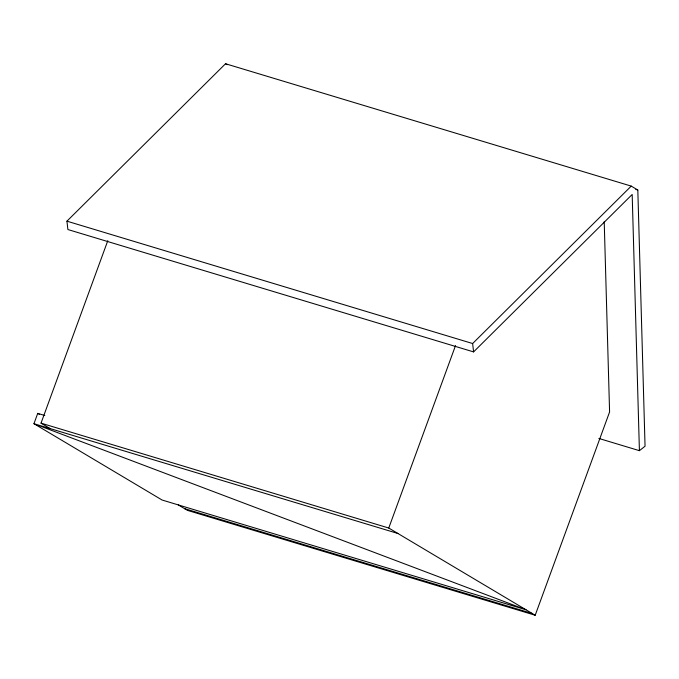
<?xml version="1.0" encoding="UTF-8"?>
<svg xmlns="http://www.w3.org/2000/svg" width="679" height="679" viewBox="0 0 679 679"><rect width="100%" height="100%" fill="white"/><g stroke="black" fill="none" stroke-linecap="round" stroke-linejoin="round"><path stroke-width="1.02" d="M44.831 415.523L37.727 413.384L33.95 423.704L162.086 500.024L526.047 609.801L33.95 423.704L397.911 533.482M50.178 428.602L41.029 423.153L107.791 240.697M604.217 221.685L609.589 411.975L535.196 615.25L388.761 528.033L455.533 345.577M639.414 450.669L632.183 194.474L473.586 351.9L67.892 229.536L66.941 221.167L225.538 63.75L631.232 186.105L637.819 190.027L645.05 446.222L639.414 450.669L598.844 438.439M473.586 351.9L472.635 343.532L631.232 186.105M635.79 189.416L637.819 190.027M66.941 221.167L472.635 343.532M41.029 423.153L388.761 528.033M184.535 508.63L532.268 613.51M535.196 615.25L187.463 510.37L178.314 504.921M225.538 63.75L227.185 64.726M37.727 413.384L39.543 414.462"/></g></svg>
